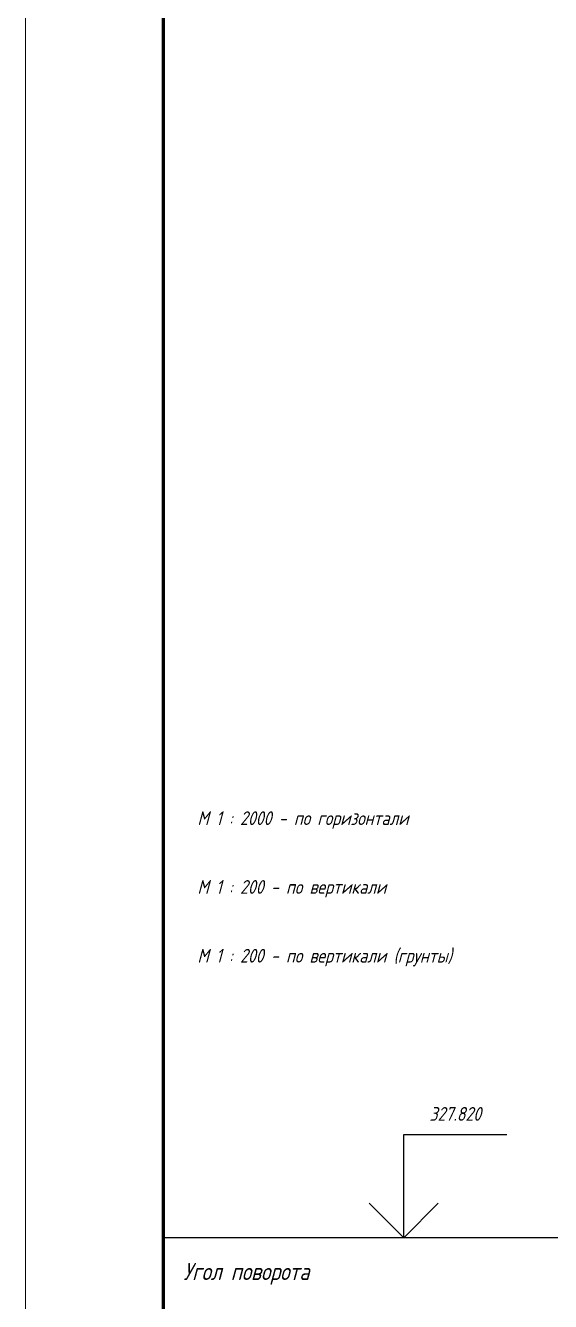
# Model space of a CAD drawing. Extents: x -1282 to 400, y 0 to 1149.
# Drawn here: x -1281.7 to -1205.4, y 853.5 to 1039.1 of the extents above; entities that cross this region are included whole.
import ezdxf
from ezdxf.enums import TextEntityAlignment as Align

# ---------------------------------------------------------------- set-up
doc = ezdxf.new("R2010")
doc.units = 0
doc.layers.add('ИИ_ПРОФИЛЬ_025', color=7, linetype='Continuous', lineweight=25)
doc.styles.add('VNIPISIMPLEXCUR', font='simplex.shx', dxfattribs={"width": 0.8, "oblique": 15})

# ---------------------------------------------------------------- blocks, each defined once
blk = doc.blocks.new('ИИ04007')
at = {"color": 0, "linetype": 'Continuous', "lineweight": 25}
blk.add_lwpolyline([(-70, 0), (-70, -303), (0, -303), (0, 0), (-70, 0)], close=True, dxfattribs=at)
at = {"color": 0, "linetype": 'Continuous', "lineweight": 25, "style": 'VNIPISIMPLEXCUR', "oblique": 15, "width": 0.8}
blk.add_text('Угол поворота', height=2.5, dxfattribs=at).set_placement((-67.03, -6.16))
blk = doc.blocks.new('Siberia.Format{2cbf39c7-8ef5-4aea-8fe3-75a881f60512}')
at = {"layer": 'ИИ_ПРОФИЛЬ_025', "color": 0, "linetype": 'Continuous', "lineweight": 15}
blk.add_lwpolyline([(0, 0), (1682, 0), (1682, 594), (0, 594), (0, 0)], dxfattribs=at)
at = {"layer": 'ИИ_ПРОФИЛЬ_025', "color": 0, "linetype": 'Continuous', "lineweight": 60}
blk.add_lwpolyline([(20, 5), (1677, 5), (1677, 589), (20, 589), (20, 5)], dxfattribs=at)

msp = doc.modelspace()

# ---------------------------------------------------------------- linework, layer by layer
at = {"layer": 'ИИ_ПРОФИЛЬ_025', "flags": 128}
for points in [[(-1226.713, 862.817), (-1226.713, 877.817), (-1211.713, 877.817)], [(-1231.713, 867.817), (-1226.713, 862.817), (-1221.713, 867.817)]]:
    msp.add_lwpolyline(points, dxfattribs=at)

# ---------------------------------------------------------------- block references
at = {"layer": 'ИИ_ПРОФИЛЬ_025', "linetype": 'Continuous'}
msp.add_blockref('Siberia.Format{2cbf39c7-8ef5-4aea-8fe3-75a881f60512}', (-1281.713, 554.817), dxfattribs=at)
at = {"layer": 'ИИ_ПРОФИЛЬ_025'}
msp.add_blockref('ИИ04007', (-1191.713, 862.817), dxfattribs=at)

# ---------------------------------------------------------------- texts
at = {"layer": 'ИИ_ПРОФИЛЬ_025', "style": 'VNIPISIMPLEXCUR', "oblique": 15, "width": 0.8}
for s, p in [('М 1 : 2000 - по горизонтали', (-1256.713, 922.817)), ('М 1 : 200 - по вертикали', (-1256.713, 912.817)), ('М 1 : 200 - по вертикали (грунты)', (-1256.713, 902.817))]:
    msp.add_text(s, height=2, dxfattribs=at).set_placement(p)
msp.add_text('327.820', height=2, dxfattribs=at).set_placement((-1219.213, 879.817), align=Align.CENTER)

doc.saveas('drawing.dxf')
